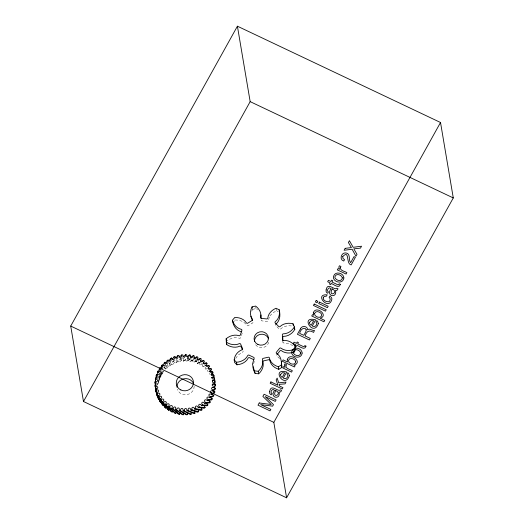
<?xml version="1.0" encoding="UTF-8"?>
<svg xmlns="http://www.w3.org/2000/svg" width="524" height="524" viewBox="0 0 524 524"><rect width="100%" height="100%" fill="white"/><g stroke="black" fill="none" stroke-linecap="round" stroke-linejoin="round"><path stroke-width="0.39" stroke-dasharray="2.62 1.97" d="M158.53 380.516L159.185 380.562L159.551 379.474L160.737 372.97M164.333 367.848C166.01 370.042 168.505 367.979 166.154 366.191M158.517 383.778L159.538 374.365M159.381 375.872L158.687 382.749M159.551 374.28L158.536 382.546M159.551 379.474L160.907 372.047M161.071 371.215L159.558 379.389L158.975 379.107M181.212 358.285L179.981 359.307C180.957 362.281 177.846 363.008 177.289 359.962L176.195 360.302C177.584 363.152 174.564 364.206 173.614 361.285L172.566 361.756C174.354 364.416 171.466 365.798 170.136 363.04L169.167 363.636C171.322 366.06 168.604 367.763 166.927 365.202L166.043 365.909M160.861 376.33L162.119 371.595L160.41 377.293L159.1 377.136M179.981 359.307L181.108 359.097C181.245 362.222 184.415 361.822 183.858 358.776L185.005 358.711C184.867 363.427 189.55 359.923 191.404 358.2M199.985 362.189C198.21 364.422 200.594 365.713 202.762 364.488M162.139 371.549L160.881 376.239L159.84 375.557M269.382 317.138L268.19 320.78A1.002 0.937 -9.6 0 1 266.939 321.435L262.183 320.917A1.002 0.937 -9.6 0 1 261.155 320.02L260.841 318.134M242.219 333.12L240.745 337.443A1.002 0.937 -9.6 0 1 239.606 338.249C235.25 336.86 230.645 338.032 227.161 340.842M162.591 373.363L163.416 371.038L162.014 374.26L160.737 373.946M190.107 359.038L186.97 361.095L187.775 358.724L189.826 357.578M164.438 368.13L165.492 365.143M253.505 363.833L254.533 360.938A1.002 0.937 -9.6 0 0 254.566 360.453M164.484 368.051L165.014 366.558M251.743 311.197L252.516 309.37L252.306 308.112M165.388 369.132L167.601 364.2M202.886 365.018C201.092 366.499 204.249 367.396 205.323 366.754M235.761 358.455L238.027 355.089L242.605 352.233A1.002 0.937 -9.6 0 0 242.939 350.936M167.254 368.084L171.204 360.859M170.058 365.942L174.407 359.307M205.709 367.259C203.974 368.228 206.07 369.636 207.268 369.289M169.167 363.636L170.058 362.405M269.899 315.9L272.768 312.952L276.423 310.784L278.342 311.688M173.13 364.16L177.793 358.154M232.892 322.738L235.106 320.013L234.896 318.756M196.841 359.595L195.413 360.047C194.745 363.034 191.607 362.385 192.767 359.366L191.646 359.15C191.371 362.202 188.188 361.914 188.915 358.796L187.775 358.724M173.614 361.285L174.669 360.112M176.411 362.759L180.754 358.016M209.397 373.343L210.111 374.562M179.856 361.776L184.867 357.126M199.015 361.409C197.954 364.285 194.915 363.27 196.487 360.401L195.413 360.047M207.773 370.278L207.327 370.743L208.277 371.699M181.108 359.097L182.968 357.65M183.393 361.213L188.437 357.263M183.459 361.147L188.516 357.211M202.388 363.197L200.437 364.901M186.97 361.095L191.326 358.252M205.185 365.536L203.305 366.846M206.96 368.477L205.873 369.132M190.52 361.409L195.334 358.848M193.985 359.562L190.605 361.357L195.426 358.809M188.915 358.796L190.271 358.089M193.991 362.156L198.544 360.263M197.057 360.879L194.077 362.117L198.642 360.237M197.312 363.329L201.524 362.058M199.461 362.68L197.404 363.296L200.915 362.254M252.516 309.37L256.046 308.584L257.553 309.9M235.106 320.013C239.678 319.869 244.413 321.435 246.935 325.528A1.002 0.937 -9.6 0 0 248.343 325.587L252.411 323.098A1.002 0.937 -9.6 0 0 252.941 321.86M291.396 325.948C287.407 325.24 283.418 326.439 280.392 329.144A1.002 0.937 -9.6 0 1 279.004 328.895L275.781 325.627A1.002 0.937 -9.6 0 1 275.414 324.756M162.8 370.972L163.357 371.228M292.746 345.729L289.222 343.652L283.838 343.024A1.002 0.937 -9.6 0 1 282.96 341.995M161.693 372.466L162.623 373.271M279.659 358.658L276.914 355.94A1.002 0.937 -9.6 0 1 276.685 355.03M282.606 339.958L283.032 342.48M275.997 308.263L276.423 310.784M255.725 306.697L256.046 308.584M194.155 386.214A8.626 8.063 -9.6 0 1 186.996 394.631A8.626 8.063 -9.6 0 1 177.322 389.26M268.674 342.296A7.185 6.72 -9.6 0 1 262.262 347.648A7.185 6.72 -9.6 0 1 255.031 343.626"/><path stroke-width="0.79" d="M176.85 411.877L175.737 413.429L174.662 412.774M252.896 366.787L253.446 369.748L255.123 373.416L258.699 373.802C262 370.789 264.162 366.374 262.858 361.835A1.002 0.937 -9.6 0 1 263.808 360.826L268.498 359.778A1.002 0.937 -9.6 0 1 269.794 360.289C270.633 364.959 274.517 367.992 278.807 369.309L281.866 367.442C281.355 362.385 281.781 356.34 276.489 353.418A1.002 0.937 -9.6 0 1 276.534 352.095L279.475 348.473A1.002 0.937 -9.6 0 1 280.838 348.074C284.473 350.838 289.209 351.119 293.388 349.613M281.866 367.442L281.401 361.763M155.379 385.815L155.058 381.727C158.241 382.278 158.7 379.14 155.353 379.14L155.549 378.079C158.595 379.009 159.525 375.97 156.198 375.538L156.538 374.503C159.414 375.8 160.776 372.918 157.528 372.066L158.012 371.077C160.672 372.708 162.427 370.036 159.335 368.772L159.944 367.848C162.355 369.787 164.457 367.37 161.575 365.719L162.309 364.874C164.438 367.095 166.828 364.959 164.215 362.955L165.06 362.208C166.868 364.678 169.501 362.85 167.208 360.532L168.145 359.896C169.619 362.575 172.442 361.062 170.51 358.495L171.525 357.971C172.625 360.833 175.599 359.647 174.053 356.864L175.127 356.471C175.841 359.477 178.92 358.613 177.78 355.685L178.9 355.423C179.201 358.521 182.359 357.99 181.632 354.964L182.771 354.846C182.653 357.984 185.843 357.794 185.535 354.722L186.682 354.741C186.131 357.872 189.328 358.023 189.433 354.958L190.566 355.115C189.577 358.18 192.74 358.685 193.251 355.672L194.345 355.966C192.937 358.901 196.022 359.772 196.926 356.844L197.967 357.276C196.159 360.021 199.113 361.259 200.397 358.468L201.367 359.019C199.186 361.527 201.963 363.119 203.607 360.499L204.484 361.174C201.976 363.381 204.511 365.333 206.489 362.916L207.268 363.695C204.478 365.562 206.711 367.841 209.004 365.673L209.666 366.545C206.659 368.031 208.526 370.606 211.107 368.726L211.637 369.669C208.48 370.763 209.934 373.579 212.764 372.014L213.157 373.016C209.901 373.697 210.903 376.697 213.943 375.492L214.192 376.533L211.427 377.647M212.174 394.369L213.805 395.384L210.471 396.779C207.38 395.515 209.135 392.843 211.794 394.474L212.279 393.485C209.037 392.633 210.393 389.751 213.268 391.048L213.615 390.013C210.288 389.581 211.211 386.542 214.264 387.478L214.454 386.411C211.113 386.411 211.565 383.273 214.748 383.823L214.945 380.882C211.493 379.369 211.395 383.378 214.794 382.749M156.087 377.981L156.198 375.538M155.012 382.802C158.241 382.481 158.366 385.513 155.084 385.395L155.183 386.463C158.379 385.638 158.903 388.756 155.615 389.018L155.864 390.066C158.903 388.854 159.905 391.854 156.65 392.535L157.043 393.537C159.872 391.972 161.327 394.788 158.169 395.882L158.7 396.825C161.281 394.945 163.147 397.519 160.141 399.013L160.803 399.877C163.095 397.709 165.329 399.989 162.538 401.856L163.318 402.635C165.296 400.218 167.831 402.17 165.322 404.377L166.206 405.052C167.844 402.432 170.621 404.03 168.44 406.532L169.409 407.083C170.693 404.292 173.647 405.53 171.839 408.275L172.881 408.707C173.785 405.779 176.87 406.65 175.461 409.585L176.555 409.879C177.066 406.866 180.23 407.371 179.241 410.436L180.374 410.593C180.479 407.528 183.675 407.679 183.125 410.809L184.271 410.829C183.963 407.757 187.153 407.567 187.035 410.705L193.86 413.515L194.954 413.174L194.699 410.895M156.309 377.745L156.538 374.503M213.268 391.048L215.285 389.253L215.39 388.179L212.882 387.478M157.121 375.263L157.528 372.066M187.035 410.705L188.175 410.587C187.454 407.561 190.605 407.03 190.906 410.128L192.026 409.866C190.887 406.938 193.965 406.074 194.679 409.08L201.013 410.436L201.982 409.847L201.157 407.469M173.084 411.144L172.134 412.074L171.165 411.288M157.77 372.662L158.012 371.077M183.125 410.809L190.035 414.379L191.168 414.176L191.319 412.322M214.748 383.823L214.945 380.882M158.838 371.103L159.335 368.772M159.394 370.154L159.944 367.848M211.794 394.474L214.598 392.882L214.847 391.828L212.456 390.734M253.904 359.759L249.653 357.748A1.002 0.937 -9.6 0 0 248.252 357.964C246.09 362.294 241.538 364.409 236.927 364.789L234.503 362.326C233.167 357.008 237.189 351.48 242.18 349.718A1.002 0.937 -9.6 0 0 242.514 348.421L240.706 344.288A1.002 0.937 -9.6 0 0 239.501 343.606C235.125 345.617 230.187 344.707 226.309 342.106L226.172 338.72C229.781 335.74 234.575 334.214 239.18 335.733A1.002 0.937 -9.6 0 0 240.32 334.921L241.793 330.605A1.002 0.937 -9.6 0 0 241.354 329.354C236.782 328.338 233.586 324.611 232.466 320.216L234.68 317.498C239.252 317.348 243.988 318.913 246.509 323.013A1.002 0.937 -9.6 0 0 247.918 323.066L251.985 320.583A1.002 0.937 -9.6 0 0 252.516 319.339C249.673 315.638 250.02 310.778 252.09 306.854L255.62 306.068C259.19 308.708 261.666 312.913 260.729 317.505A1.002 0.937 -9.6 0 0 261.758 318.402L266.513 318.913A1.002 0.937 -9.6 0 0 267.764 318.264C268.229 313.496 271.832 310.07 275.997 308.263L279.194 309.782C280.478 314.852 280.255 320.891 275.624 324.304M184.035 412.997L183.374 414.759L182.234 414.681L175.461 409.585M169.828 409.473L168.761 410.285L167.916 409.388M160.672 368.706L161.575 365.719M161.34 367.828L162.309 364.874M179.241 410.436L186.138 414.772L187.284 414.707L187.671 412.427M294.049 349.416L295.156 346.168C292.471 342.414 288.135 339.997 283.412 340.508A1.002 0.937 -9.6 0 1 282.534 339.48L282.351 334.98A1.002 0.937 -9.6 0 1 283.137 333.86C287.938 333.821 292.012 330.913 294.37 326.904L293.008 323.793C288.475 322.64 283.477 323.275 279.967 326.622A1.002 0.937 -9.6 0 1 278.578 326.38L275.355 323.105A1.002 0.937 -9.6 0 1 275.198 321.788C278.886 318.926 280.117 314.197 279.194 309.782M276.96 354.61L279.901 350.988A1.002 0.937 -9.6 0 1 281.264 350.589C285.095 353.562 290.126 353.562 294.475 351.931L295.359 349.331M208.559 400.12L210.294 402L209.633 402.891L204.746 403.342C202.939 400.873 200.306 402.701 202.598 405.019L201.661 405.655C200.188 402.976 197.365 404.489 199.297 407.056L198.282 407.58C197.181 404.718 194.208 405.904 195.753 408.687L194.679 409.08M210.373 397.382L212.279 398.797L208.231 399.832C205.349 398.181 207.452 395.764 209.862 397.703L213.406 396.399L213.805 395.384M163.095 365.798L164.215 362.955M180.4 412.657L179.503 414.327L178.383 414.117L171.839 408.275M164.471 363.604L165.06 362.208M166.848 407.417L165.676 408.091L164.962 407.096M165.774 363.446L167.208 360.532M206.43 402.858L207.89 404.941L207.111 405.746L201.661 405.655M214.454 386.411L215.423 384.511L212.796 384.04M70.72 326.066L237.411 26.2L440.52 122.498L453.28 197.934L286.589 497.8L83.48 401.502L70.72 326.066L273.829 422.364L286.589 497.8M83.48 401.502L250.171 101.636L237.411 26.2M210.294 402L205.591 402.596C202.978 400.591 205.375 398.456 207.497 400.677L211.748 399.76L212.279 398.797M273.829 422.364L440.52 122.498M168.885 361.187L170.51 358.495M163.239 405.419L162.368 404.456M170.267 359.942L171.525 357.971M214.264 387.478L215.469 385.585L215.423 384.511M209.862 397.703L210.471 396.779M203.947 405.321L205.107 407.574L204.222 408.275L198.282 407.58M294.37 326.904L294.796 329.419C292.438 333.434 288.364 336.336 283.563 336.375A1.002 0.937 -9.6 0 0 282.777 337.502L282.901 340.495M172.272 359.326L174.053 356.864M161.89 402.281L160.58 402.655L160.167 401.508M175.697 358.115L177.78 355.685M207.497 400.677L208.231 399.832M258.699 373.802L258.273 371.287C261.581 368.274 263.736 363.859 262.432 359.32A1.002 0.937 -9.6 0 1 263.382 358.311L268.072 357.263A1.002 0.937 -9.6 0 1 269.369 357.768C270.207 362.438 274.091 365.477 278.382 366.793L281.44 364.927M213.615 390.013L215.39 388.179M179.457 357.099L181.632 354.964M158.975 399.465L158.405 398.319M204.746 403.342L205.591 402.596M183.066 356.759L185.535 354.722M214.041 378.557L213.962 377.352C210.399 376.501 212.004 380.201 214.624 379.088L214.729 380.155L212.266 380.738M186.957 356.654L189.433 354.958M212.279 393.485L214.847 391.828M190.513 357.198L193.251 355.672M156.525 392.646L156.296 391.389M190.906 410.128L197.535 412.198L198.576 411.726L198.007 409.499M193.625 358.285L196.926 356.844M155.982 387.773L156.034 389.05M207.91 368.058L211.107 368.726M197.548 359.372L200.397 358.468M209.259 371.202L210.569 370.828L212.764 372.014M200.548 361.108L203.607 360.499M211.152 374.188L212.495 373.979L213.943 375.492M234.077 359.811L236.501 362.274C241.112 361.894 245.664 359.778 247.826 355.442A1.002 0.937 -9.6 0 1 249.228 355.233L253.478 357.244A1.002 0.937 -9.6 0 1 254.107 358.423L252.47 364.272L255.123 373.416M203.07 363.152L206.489 362.916M202.598 405.019L207.89 404.941M155.084 385.395L156.846 395.109L157.508 396.137M205.467 365.392L209.004 365.673M199.297 407.056L205.107 407.574M254.697 370.9L258.273 371.287M211.748 399.76L210.412 399.537M195.753 408.687L201.982 409.847M192.026 409.866L198.576 411.726M188.175 410.587L194.954 413.174M241.78 331.869C236.291 330.716 232.918 325.515 232.466 320.216M250.171 101.636L453.28 197.934M184.271 410.829L191.168 414.176M226.309 342.106L226.735 344.622C230.612 347.222 235.551 348.132 239.927 346.128A1.002 0.937 -9.6 0 1 241.132 346.803L242.337 349.56M180.374 410.593L187.284 414.707M176.555 409.879L183.374 414.759M172.881 408.707L179.503 414.327M169.409 407.083L175.737 413.429M168.44 406.532L174.656 413.076M166.206 405.052L172.134 412.074M165.322 404.377L171.119 411.589M213.785 376.003L212.495 373.979M163.318 402.635L168.761 410.285M210.569 370.828L211.179 371.726M162.538 401.856L167.824 409.683M160.803 399.877L165.676 408.091M160.141 399.013L164.837 407.377M158.7 396.825L162.938 405.53M158.169 395.882L162.204 404.718M252.313 320.472L250.839 316.214M294.252 328.175L294.796 329.419M157.043 393.537L160.58 402.655M213.962 377.352L214.624 379.088M156.65 392.535L159.971 401.757M155.864 390.066L158.654 399.498M155.615 389.018L158.176 398.535M214.303 378.374L214.729 380.155M260.9 314.931L261.116 318.507M155.183 386.463L157.187 396.131M293.008 323.793L293.329 325.679M295.156 346.168L295.477 348.054M294.161 350.045L294.475 351.931M278.382 366.793L278.807 369.309M252.09 306.854L252.306 308.112M236.501 362.274L236.927 364.789M226.172 338.72L226.597 341.235M155.562 387.321L156.204 392.6M155.058 381.727L155.353 384.747M155.569 387.013L156.014 391.539M226.682 343.266L226.735 344.622M155.353 379.14L155.438 381.406M155.641 386.699L155.726 388.965M155.549 378.079L155.589 381.348M176.948 387.184A8.626 8.063 -9.6 0 1 183.734 378.839A8.626 8.063 -9.6 0 1 193.526 383.483M254.507 341.353A7.185 6.72 -9.6 0 1 260.467 334.338A7.185 6.72 -9.6 0 1 268.53 338.818M314.511 313.588C314.302 317.02 321.199 319.247 321.762 315.048C321.487 311.891 315.54 309.9 314.511 313.588M323.184 297.927C323 300.442 326.144 301.759 328.26 301.765A2.044 1.913 -9.6 0 0 329.734 301.031L330.29 298.89L329.144 297.462L329.897 296.099L331.181 297.226A3.406 3.183 -9.6 0 1 331.875 299.139C329.124 311.61 313.476 293.807 327.186 294.816L326.432 296.171L324.048 296.486L323.184 297.927M313.3 312.894L313.66 315.193L312.494 314.642L311.741 315.998L323.95 321.788L324.729 320.393L320.256 318.271C329.177 315.304 315.73 304.903 313.3 312.894M269.637 391.526L269.683 393.386L270.528 394.421L271.236 394.854L271.963 393.55C270.011 392.587 271.452 389.659 273.168 389.417L274.55 390.341C268.832 397.88 281.067 400.454 279.043 392.004L279.986 392.149L281.106 391.356L281.493 390.321L280.406 389.804C278.283 392.659 271.039 382.985 269.637 391.526M306.265 329.832L305.767 331.771L303.782 335.34L299.676 333.395C299.839 330.487 304.28 325.673 306.265 329.832M326.118 289.923L326.157 291.789L327.009 292.818L327.716 293.25L328.437 291.947C326.491 290.984 327.932 288.056 329.648 287.814L331.03 288.737C325.312 296.283 337.548 298.85 335.517 290.401L336.46 290.545L337.587 289.752L337.973 288.717L336.886 288.207C334.757 291.056 327.513 281.381 326.118 289.923M275.709 390.511C271.137 399.347 283.386 394.277 275.709 390.511M332.183 288.907C327.618 297.75 339.86 292.674 332.183 288.907M300.658 352.966C300.403 356.883 295.025 356.006 293.512 353.392A2.266 2.122 -9.6 0 1 293.25 351.663C294.37 347.923 300.049 349.94 300.658 352.966M342.401 277.864C342.152 281.781 336.768 280.91 335.255 278.29A2.266 2.122 -9.6 0 1 334.993 276.567C336.12 272.821 341.792 274.845 342.401 277.864M289.392 375.669C284.696 389.804 270.443 367.409 286.68 372.014L283.294 378.105C285.934 380.142 289.582 376.252 287.014 374.051L287.781 372.675L288.652 373.546L289.392 375.669M318.369 323.544C313.666 337.679 299.42 315.284 315.658 319.889L312.271 325.98C314.904 328.017 318.559 324.127 315.992 321.926L316.751 320.55L317.629 321.422L318.369 323.544M342.689 256.655L343.03 258.489L344.55 259.622L343.757 261.044C338.936 259.629 341.347 252.293 345.794 252.922C351.06 253.4 348.119 259.93 350.641 262.675L354.014 256.609L355.403 257.264L351.165 264.895C345.702 264.037 349.908 249.005 342.689 256.655M295.739 361.743C295.313 365.922 288.41 364.16 288.482 360.643C289.124 356.733 295.32 358.606 295.739 361.743M287.257 359.628L287.486 361.96L283.13 359.89L282.371 361.252L294.429 366.964L295.143 365.673L294.023 365.143C303.383 362.261 289.955 351.676 287.257 359.628M280.628 374.457L280.668 375.937L282.148 377.509L284.715 372.892L282.312 372.675L280.628 374.457M309.599 322.332L309.645 323.812L311.125 325.384L313.686 320.767L311.289 320.55L309.599 322.332M302.125 353.052C301.713 358.567 293.833 358.252 291.973 353.864A4.094 3.825 -9.6 0 1 291.861 351.283C293.361 345.873 302.066 347.988 302.125 353.052M343.875 277.949C343.456 283.471 335.576 283.15 333.716 278.768A4.094 3.825 -9.6 0 1 333.605 276.181C335.111 270.777 343.816 272.886 343.875 277.949M285.927 365.536C285.252 368.942 290.479 369.25 292.34 370.71L291.567 372.112L282.809 367.959L283.543 366.63L285.056 367.35L284.336 365.13L284.899 363.839L286.451 364.58L285.927 365.536M340.443 267.463C339.768 270.869 344.995 271.183 346.855 272.644L346.082 274.039L337.325 269.886L338.059 268.557L339.572 269.277L338.845 267.057L339.414 265.766L340.967 266.506L340.443 267.463M305.99 346.154C304.863 351.06 299.302 346.095 296.912 345.316L296.289 346.436L295.084 345.866L295.713 344.746L293.263 343.587L294.049 342.172L296.499 343.331L297.232 342.002L298.438 342.572L297.697 343.901L303.416 346.613L304.195 346.606L304.83 345.604L305.99 346.154M340.371 284.316C339.238 289.215 333.683 284.257 331.292 283.471L330.664 284.598L329.465 284.028L330.087 282.901L327.644 281.742L328.43 280.333L330.873 281.493L331.613 280.163L332.812 280.733L332.072 282.063L337.79 284.768L338.57 284.768L339.205 283.766L340.371 284.316M259.236 402.963L258.005 405.176L270.017 410.868L270.843 409.395L260.683 404.633L272.637 406.159L273.489 404.633L265.164 396.576L275.277 401.41L276.096 399.943L264.083 394.245L262.865 396.432L271.216 404.502L259.236 402.963M270.928 381.931L270.181 383.273L282.194 388.965L282.94 387.622L279.652 386.064L279.174 384.361L285.036 383.863L286.025 382.075L278.676 382.841L277.17 378.099L276.174 379.887L277.903 385.238L270.928 381.931M300.35 329L297.416 334.273L309.429 339.971L310.287 338.425L305.138 335.982C306.592 330.854 309.33 329.74 313.64 332.393L314.426 330.375C312.166 331.129 309.802 327.749 307.654 329.747C307.634 325.751 301.477 325.26 300.35 329M314.217 304.051L313.444 305.453L325.456 311.145L326.229 309.75L314.217 304.051M316.175 300.54L315.382 301.955L317.053 302.748L317.839 301.326L316.175 300.54M345.185 248.343L344.111 250.276L352.095 249.228L355.979 256.229L357.014 254.363L353.831 248.861L360.479 248.134L361.547 246.214L353.156 247.308L349.429 240.706L348.408 242.547L351.401 247.61L345.185 248.343M319.47 302.099L318.677 303.52L327.395 307.654L328.188 306.232L319.47 302.099M180.859 389.961A8.626 8.063 -9.6 0 0 193.487 382.245A8.626 8.063 -9.6 0 0 180.295 375.996A8.626 8.063 -9.6 0 0 180.859 389.961M257.9 344.458A7.185 6.72 -9.6 0 0 268.419 338.026A7.185 6.72 -9.6 0 0 257.428 332.812A7.185 6.72 -9.6 0 0 257.9 344.458"/></g></svg>
